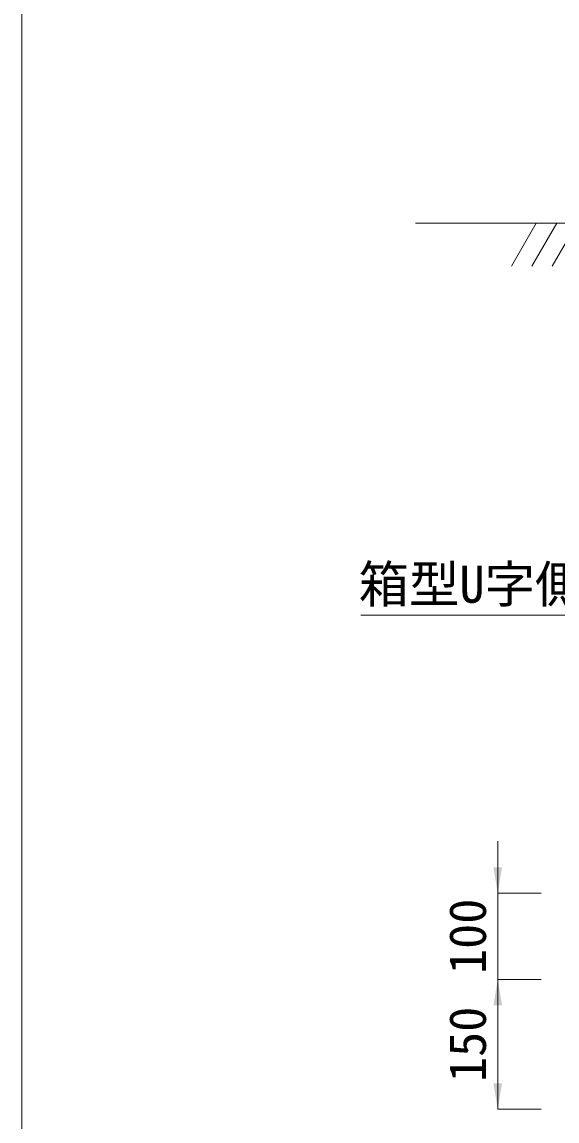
# Model space of a CAD drawing. Units: millimetres at full size. Extents: x 187207 to 255567, y 882048 to 905686.
# Drawn here: x 209897 to 210516, y 889927 to 891198 of the extents above; entities that cross this region are included whole.
import ezdxf
from ezdxf.enums import TextEntityAlignment as Align

# ---------------------------------------------------------------- set-up
doc = ezdxf.new("R2010")
doc.units = ezdxf.units.MM
doc.header["$LTSCALE"] = 20
for name, color, linetype, lineweight in [('0_2', 7, 'Continuous', 20), ('図枠', 5, 'Continuous', 13), ('寸法線', 7, 'Continuous', 13), ('引出線', 4, 'Continuous', 13), ('ﾊｯﾁﾝｸﾞ', 7, 'Continuous', 5)]:
    doc.layers.add(name, color=color, linetype=linetype, lineweight=lineweight)
doc.styles.add('ＭＳ ゴシック', font='')
doc.styles.get('ＭＳ ゴシック').set_extended_font_data('MS Gothic')

# ---------------------------------------------------------------- blocks, each defined once
blk = doc.blocks.new('filled_arrow')
at = {"color": 0, "linetype": 'Continuous', "lineweight": -2}
blk.add_solid([(7.5, 1.25), (0, 0), (7.5, -1.25)], dxfattribs=at)

msp = doc.modelspace()

# ---------------------------------------------------------------- linework, layer by layer
at = {"layer": '0_2'}
msp.add_line((210752.37, 890965.37), (210352.37, 890965.37), dxfattribs=at)
at = {"layer": '図枠'}
msp.add_line((209897.37, 904948.33), (209897.37, 882048.33), dxfattribs=at)
at = {"layer": '寸法線'}
for p, q in [((210447.35, 890030.37), (210447.35, 890250.37)), ((210497.37, 890190.37), (210447.35, 890190.37)), ((210447.35, 889940.37), (210447.35, 890090.37)), ((210497.35, 890090.37), (210447.35, 890090.37)), ((210497.35, 890090.37), (210447.35, 890090.37)), ((210497.37, 889940.37), (210447.35, 889940.37))]:
    msp.add_line(p, q, dxfattribs=at)
at = {"layer": '引出線'}
msp.add_lwpolyline([(210749.37, 890586.37), (210629.16, 890512.09), (210289.16, 890512.09)], dxfattribs=at)
at = {"layer": 'ﾊｯﾁﾝｸﾞ', "lineweight": 9}
for p, q in [((210491.81, 890965.37), (210463.17, 890915.75)), ((210515.44, 890965.37), (210486.79, 890915.75)), ((210539.06, 890965.37), (210510.41, 890915.75))]:
    msp.add_line(p, q, dxfattribs=at)

# ---------------------------------------------------------------- block references
at = {"layer": '寸法線', "xscale": 4, "yscale": 4}
for p, rotation in [((210447.35, 890190.37), 90), ((210447.35, 890090.37), 270), ((210447.35, 890090.37), 270), ((210447.35, 889940.37), 90)]:
    msp.add_blockref('filled_arrow', p, dxfattribs=dict(at, rotation=rotation))

# ---------------------------------------------------------------- texts
at = {"layer": '寸法線', "style": 'ＭＳ ゴシック'}
for s, p in [('100', (210412.35, 890140.37)), ('150', (210412.35, 890015.37))]:
    msp.add_text(s, height=42.72, rotation=90, dxfattribs=at).set_placement(p, align=Align.MIDDLE_CENTER)
at = {"layer": '引出線', "style": 'ＭＳ ゴシック'}
msp.add_text('箱型U字側溝', height=42.72, dxfattribs=at).set_placement((210446.66, 890569.06), align=Align.TOP_CENTER)

doc.saveas('drawing.dxf')
